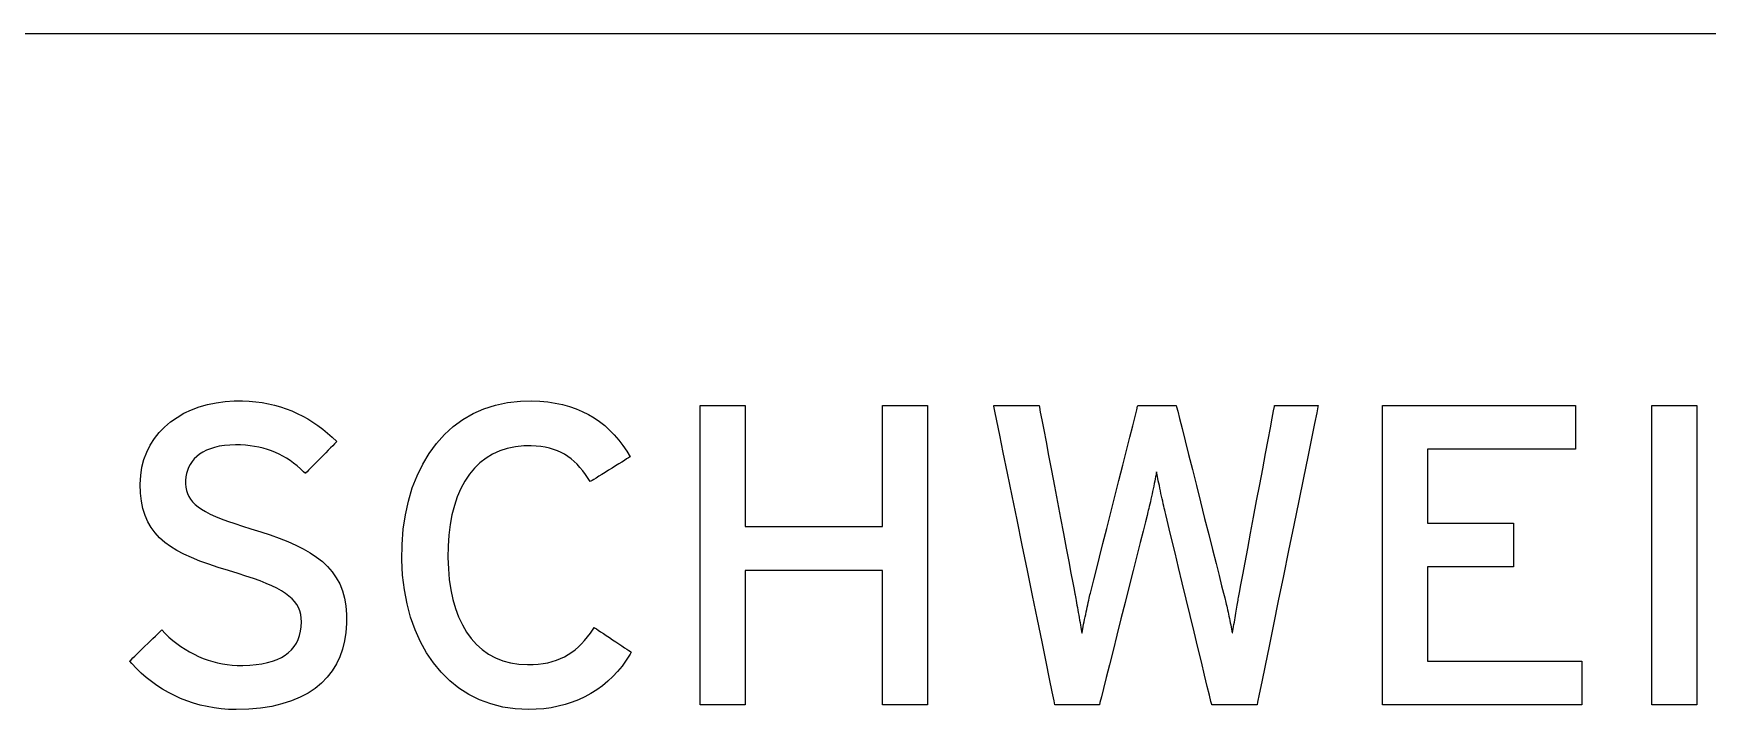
# Model space of a CAD drawing. Extents: x 8.5 to 27.5, y 11 to 13.
# Drawn here: x 13.6249 to 14.0806, y 12.8383 to 13.0222 of the extents above; entities that cross this region are included whole.
import ezdxf

# ---------------------------------------------------------------- set-up
doc = ezdxf.new("R2010")
doc.units = 0
doc.header["$MEASUREMENT"] = 0
doc.layers.get('0').update_dxf_attribs({"linetype": 'CONTINUOUS'})

msp = doc.modelspace()

# ---------------------------------------------------------------- linework, layer by layer
for points in [[(13.53515, 13.02224), (13.62516, 13.02224), (13.71572, 13.02224), (13.80682, 13.02224), (13.89845, 13.02224), (13.99058, 13.02224), (14.08322, 13.02224), (14.17634, 13.02224), (14.26994, 13.02224), (14.364, 13.02224), (14.45851, 13.02224), (14.55346, 13.02224), (14.64883, 13.02224), (14.74462, 13.02224), (14.8408, 13.02224), (14.93738, 13.02224), (15.03432, 13.02224), (15.13163, 13.02224), (15.22929, 13.02224), (15.32729, 13.02224), (15.42562, 13.02224), (15.52425, 13.02224), (15.62319, 13.02224), (15.72241, 13.02224)], [(13.85606, 12.83953), (13.85606, 12.87607), (13.8186, 12.87607), (13.8186, 12.83953), (13.80639, 12.83953), (13.80639, 12.92096), (13.8186, 12.92096), (13.8186, 12.88806), (13.85606, 12.88806), (13.85606, 12.92096), (13.8683, 12.92096), (13.8683, 12.83953), (13.85606, 12.83953)], [(13.99218, 12.83953), (13.99218, 12.92096), (14.04467, 12.92096), (14.04467, 12.90911), (14.00442, 12.90911), (14.00442, 12.88898), (14.0278, 12.88898), (14.0278, 12.8771), (14.00442, 12.8771), (14.00442, 12.85141), (14.04641, 12.85141), (14.04641, 12.83953), (13.99218, 12.83953)], [(14.06549, 12.83953), (14.06549, 12.92096), (14.07771, 12.92096), (14.07771, 12.83953), (14.06549, 12.83953)]]:
    msp.add_lwpolyline(points)
for points in [[(13.68004, 12.83825), (13.67802, 12.8383), (13.67603, 12.83845), (13.67408, 12.83869), (13.67217, 12.83903), (13.6703, 12.83946), (13.66847, 12.83997), (13.66669, 12.84057), (13.66495, 12.84125), (13.66325, 12.84202), (13.66161, 12.84286), (13.66002, 12.84378), (13.65848, 12.84477), (13.657, 12.84583), (13.65558, 12.84696), (13.65421, 12.84815), (13.6529, 12.84941), (13.65166, 12.85073), (13.65109, 12.85143), (13.65125, 12.85158), (13.65155, 12.85188), (13.65197, 12.85229), (13.6525, 12.8528), (13.65311, 12.8534), (13.65378, 12.85405), (13.6545, 12.85475), (13.65524, 12.85547), (13.65599, 12.8562), (13.65672, 12.85691), (13.65742, 12.85759), (13.65807, 12.85822), (13.65864, 12.85877), (13.65912, 12.85924), (13.65948, 12.85959), (13.65972, 12.85982), (13.6598, 12.8599), (13.66076, 12.8589), (13.66177, 12.85795), (13.66282, 12.85705), (13.66391, 12.85619), (13.66504, 12.85539), (13.6662, 12.85463), (13.6674, 12.85393), (13.66862, 12.85329), (13.66986, 12.8527), (13.67113, 12.85217), (13.67241, 12.8517), (13.67371, 12.8513), (13.67502, 12.85095), (13.67634, 12.85068), (13.67766, 12.85046), (13.67899, 12.85032), (13.68031, 12.85025), (13.68193, 12.85025), (13.68377, 12.85033), (13.68549, 12.85048), (13.6871, 12.85072), (13.68859, 12.85103), (13.68997, 12.85141), (13.69124, 12.85188), (13.69239, 12.85242), (13.69343, 12.85304), (13.69436, 12.85374), (13.69518, 12.85451), (13.69588, 12.85536), (13.69648, 12.85629), (13.69697, 12.8573), (13.69735, 12.85838), (13.69762, 12.85954), (13.69778, 12.86078), (13.69783, 12.8621), (13.69778, 12.86314), (13.69764, 12.86414), (13.69739, 12.86508), (13.69703, 12.86597), (13.69657, 12.86681), (13.69598, 12.86762), (13.69528, 12.8684), (13.69445, 12.86914), (13.69349, 12.86986), (13.69239, 12.87056), (13.69116, 12.87124), (13.68978, 12.87192), (13.68826, 12.87258), (13.68658, 12.87324), (13.68475, 12.87391), (13.68275, 12.87458), (13.68058, 12.87526), (13.67799, 12.87604), (13.67521, 12.87691), (13.67261, 12.87778), (13.67019, 12.87867), (13.66793, 12.87958), (13.66585, 12.88053), (13.66394, 12.88154), (13.66219, 12.88261), (13.66062, 12.88375), (13.65922, 12.88499), (13.65798, 12.88632), (13.65691, 12.88777), (13.65601, 12.88935), (13.65527, 12.89106), (13.6547, 12.89293), (13.65429, 12.89496), (13.65405, 12.89716), (13.65397, 12.89956), (13.65408, 12.90192), (13.65442, 12.90417), (13.65497, 12.9063), (13.65572, 12.90832), (13.65667, 12.91022), (13.6578, 12.91199), (13.65911, 12.91363), (13.66057, 12.91514), (13.6622, 12.91652), (13.66397, 12.91776), (13.66587, 12.91886), (13.6679, 12.91981), (13.67004, 12.92061), (13.67229, 12.92125), (13.67463, 12.92174), (13.67706, 12.92208), (13.67957, 12.92224), (13.68179, 12.92225), (13.68363, 12.92217), (13.68542, 12.92202), (13.68717, 12.92178), (13.68886, 12.92148), (13.69052, 12.92109), (13.69213, 12.92064), (13.6937, 12.92011), (13.69523, 12.91951), (13.69672, 12.91885), (13.69818, 12.91811), (13.6996, 12.91732), (13.70099, 12.91645), (13.70235, 12.91552), (13.70367, 12.91453), (13.70498, 12.91348), (13.70625, 12.91237), (13.7075, 12.9112), (13.70742, 12.91111), (13.70719, 12.91088), (13.70683, 12.91052), (13.70636, 12.91004), (13.70579, 12.90947), (13.70516, 12.90883), (13.70447, 12.90813), (13.70375, 12.9074), (13.70301, 12.90666), (13.70228, 12.90592), (13.70157, 12.9052), (13.70091, 12.90453), (13.7003, 12.90392), (13.69978, 12.90339), (13.69937, 12.90297), (13.69907, 12.90267), (13.69891, 12.90251), (13.69845, 12.90293), (13.69755, 12.90377), (13.69664, 12.90456), (13.69572, 12.9053), (13.69477, 12.90598), (13.6938, 12.90662), (13.69281, 12.90721), (13.69179, 12.90774), (13.69075, 12.90822), (13.68968, 12.90865), (13.68858, 12.90903), (13.68745, 12.90936), (13.68628, 12.90964), (13.68509, 12.90987), (13.68385, 12.91005), (13.68258, 12.91017), (13.68127, 12.91025), (13.67991, 12.91027), (13.67833, 12.91023), (13.67686, 12.9101), (13.67548, 12.90988), (13.67422, 12.90959), (13.67305, 12.90923), (13.67198, 12.90879), (13.67101, 12.90829), (13.67013, 12.90773), (13.66935, 12.90711), (13.66866, 12.90644), (13.66807, 12.90572), (13.66756, 12.90495), (13.66714, 12.90415), (13.66681, 12.90331), (13.66656, 12.90244), (13.6664, 12.90154), (13.66632, 12.90062), (13.66632, 12.89967), (13.6664, 12.89875), (13.66656, 12.89788), (13.66681, 12.89705), (13.66716, 12.89626), (13.66762, 12.89551), (13.66819, 12.89479), (13.66888, 12.89409), (13.6697, 12.89341), (13.67066, 12.89275), (13.67176, 12.8921), (13.67301, 12.89146), (13.67442, 12.89082), (13.676, 12.89017), (13.67774, 12.88952), (13.67967, 12.88885), (13.68179, 12.88817), (13.6841, 12.88746), (13.6868, 12.88662), (13.68937, 12.88576), (13.69181, 12.88488), (13.69412, 12.88397), (13.6963, 12.88301), (13.69833, 12.88199), (13.70022, 12.8809), (13.70196, 12.87974), (13.70354, 12.8785), (13.70497, 12.87715), (13.70623, 12.8757), (13.70733, 12.87413), (13.70826, 12.87243), (13.709, 12.87059), (13.70957, 12.8686), (13.70996, 12.86645), (13.71015, 12.86414), (13.71015, 12.86167), (13.70997, 12.85925), (13.7096, 12.85693), (13.70904, 12.85472), (13.70829, 12.85262), (13.70735, 12.85064), (13.70621, 12.84878), (13.70487, 12.84706), (13.70333, 12.84546), (13.70159, 12.84401), (13.69964, 12.84271), (13.69749, 12.84157), (13.69512, 12.84058), (13.69254, 12.83976), (13.68974, 12.83911), (13.68673, 12.83864), (13.68349, 12.83835)], [(13.75963, 12.83825), (13.75605, 12.83842), (13.75263, 12.83893), (13.74938, 12.83976), (13.74631, 12.84091), (13.74342, 12.84235), (13.74071, 12.84409), (13.7382, 12.8461), (13.73589, 12.84838), (13.73378, 12.85092), (13.73189, 12.85369), (13.73022, 12.8567), (13.72878, 12.85993), (13.72757, 12.86337), (13.7266, 12.867), (13.72587, 12.87082), (13.7254, 12.87481), (13.72519, 12.87897), (13.72524, 12.8832), (13.72556, 12.8873), (13.72613, 12.89123), (13.72695, 12.89498), (13.72802, 12.89854), (13.72933, 12.90189), (13.73086, 12.90504), (13.73262, 12.90796), (13.7346, 12.91064), (13.73679, 12.91307), (13.73918, 12.91525), (13.74177, 12.91715), (13.74455, 12.91877), (13.74752, 12.9201), (13.75066, 12.92112), (13.75398, 12.92183), (13.75746, 12.9222), (13.76054, 12.92225), (13.76276, 12.92216), (13.76489, 12.92196), (13.76694, 12.92165), (13.76891, 12.92124), (13.77079, 12.92072), (13.77259, 12.9201), (13.77431, 12.91938), (13.77595, 12.91856), (13.77751, 12.91765), (13.779, 12.91663), (13.78041, 12.91551), (13.78175, 12.9143), (13.78301, 12.913), (13.78421, 12.9116), (13.78534, 12.91011), (13.7864, 12.90852), (13.78729, 12.90702), (13.78717, 12.90694), (13.78686, 12.90674), (13.78638, 12.90645), (13.78576, 12.90606), (13.78503, 12.9056), (13.78421, 12.90509), (13.78332, 12.90454), (13.7824, 12.90396), (13.78146, 12.90338), (13.78053, 12.9028), (13.77965, 12.90224), (13.77882, 12.90173), (13.77808, 12.90126), (13.77745, 12.90087), (13.77695, 12.90056), (13.77662, 12.90036), (13.77648, 12.90027), (13.77589, 12.90116), (13.77516, 12.90222), (13.77442, 12.90321), (13.77366, 12.90413), (13.77288, 12.90498), (13.77208, 12.90576), (13.77125, 12.90648), (13.77038, 12.90713), (13.76948, 12.90771), (13.76853, 12.90823), (13.76754, 12.90868), (13.76649, 12.90906), (13.76539, 12.90938), (13.76423, 12.90964), (13.76301, 12.90983), (13.76171, 12.90996), (13.76034, 12.91002), (13.75841, 12.91), (13.75608, 12.90977), (13.75388, 12.90932), (13.75182, 12.90866), (13.74989, 12.90778), (13.74809, 12.90669), (13.74644, 12.90541), (13.74492, 12.90393), (13.74355, 12.90226), (13.74232, 12.90041), (13.74123, 12.89837), (13.74028, 12.89617), (13.73949, 12.8938), (13.73883, 12.89126), (13.73833, 12.88857), (13.73798, 12.88573), (13.73778, 12.88274), (13.73774, 12.87961), (13.73784, 12.87654), (13.7381, 12.87362), (13.73852, 12.87083), (13.73908, 12.86821), (13.73979, 12.86574), (13.74064, 12.86343), (13.74165, 12.86129), (13.74279, 12.85933), (13.74408, 12.85755), (13.74551, 12.85595), (13.74708, 12.85455), (13.74879, 12.85334), (13.75064, 12.85234), (13.75263, 12.85154), (13.75474, 12.85096), (13.757, 12.8506), (13.75938, 12.85046), (13.76092, 12.85049), (13.76231, 12.85058), (13.76363, 12.85075), (13.7649, 12.85099), (13.76611, 12.85129), (13.76726, 12.85166), (13.76837, 12.8521), (13.76943, 12.85261), (13.77044, 12.85319), (13.77142, 12.85383), (13.77235, 12.85453), (13.77324, 12.8553), (13.7741, 12.85614), (13.77493, 12.85704), (13.77572, 12.858), (13.77649, 12.85903), (13.77724, 12.86012), (13.77756, 12.86055), (13.77777, 12.86042), (13.77815, 12.86017), (13.77866, 12.85982), (13.7793, 12.8594), (13.78003, 12.85892), (13.78083, 12.85839), (13.78168, 12.85782), (13.78255, 12.85724), (13.78343, 12.85666), (13.78428, 12.8561), (13.78509, 12.85556), (13.78582, 12.85507), (13.78647, 12.85464), (13.787, 12.85429), (13.78739, 12.85403), (13.78761, 12.85388), (13.78735, 12.85333), (13.78628, 12.85167), (13.78513, 12.85009), (13.7839, 12.84861), (13.78259, 12.84722), (13.78121, 12.84593), (13.77976, 12.84473), (13.77824, 12.84363), (13.77666, 12.84262), (13.775, 12.84172), (13.77328, 12.84092), (13.7715, 12.84022), (13.76966, 12.83962), (13.76777, 12.83913), (13.76581, 12.83875), (13.7638, 12.83847), (13.76174, 12.83831)], [(13.95799, 12.83953), (13.95788, 12.83953), (13.95755, 12.83953), (13.95704, 12.83953), (13.95637, 12.83953), (13.95558, 12.83953), (13.95468, 12.83953), (13.9537, 12.83953), (13.95268, 12.83953), (13.95163, 12.83953), (13.95059, 12.83953), (13.94958, 12.83953), (13.94863, 12.83953), (13.94777, 12.83953), (13.94701, 12.83953), (13.9464, 12.83953), (13.94596, 12.83953), (13.94571, 12.83953), (13.94564, 12.83959), (13.94544, 12.84043), (13.94504, 12.84212), (13.94445, 12.84455), (13.94371, 12.84761), (13.94285, 12.85119), (13.94189, 12.85516), (13.94086, 12.85941), (13.9398, 12.86383), (13.93872, 12.8683), (13.93765, 12.8727), (13.93663, 12.87693), (13.93568, 12.88086), (13.93483, 12.88439), (13.93411, 12.88739), (13.93354, 12.88975), (13.93315, 12.89135), (13.93297, 12.89209), (13.93288, 12.89249), (13.93275, 12.89304), (13.93261, 12.89363), (13.93246, 12.89427), (13.93231, 12.89494), (13.93215, 12.89563), (13.932, 12.89635), (13.93184, 12.89707), (13.93169, 12.89779), (13.93153, 12.8985), (13.93139, 12.8992), (13.93125, 12.89987), (13.93111, 12.90052), (13.93099, 12.90112), (13.93088, 12.90168), (13.93079, 12.90218), (13.9307, 12.90262), (13.93064, 12.90291), (13.93057, 12.90253), (13.93049, 12.90208), (13.93039, 12.90156), (13.93027, 12.901), (13.93015, 12.90038), (13.93002, 12.89973), (13.92987, 12.89905), (13.92973, 12.89835), (13.92957, 12.89763), (13.92942, 12.89691), (13.92926, 12.89619), (13.92911, 12.89549), (13.92895, 12.8948), (13.9288, 12.89413), (13.92866, 12.89351), (13.92852, 12.89292), (13.92839, 12.89238), (13.9283, 12.89201), (13.92806, 12.89108), (13.92762, 12.88931), (13.92699, 12.88681), (13.9262, 12.88369), (13.92529, 12.88006), (13.92428, 12.87606), (13.9232, 12.87179), (13.92208, 12.86736), (13.92095, 12.86289), (13.91985, 12.85849), (13.91879, 12.85429), (13.9178, 12.8504), (13.91693, 12.84692), (13.91619, 12.84398), (13.91561, 12.8417), (13.91523, 12.84018), (13.91506, 12.83954), (13.91498, 12.83953), (13.91469, 12.83953), (13.91422, 12.83953), (13.91359, 12.83953), (13.91283, 12.83953), (13.91196, 12.83953), (13.91101, 12.83953), (13.91001, 12.83953), (13.90899, 12.83953), (13.90796, 12.83953), (13.90696, 12.83953), (13.90602, 12.83953), (13.90516, 12.83953), (13.9044, 12.83953), (13.90378, 12.83953), (13.90331, 12.83953), (13.90303, 12.83953), (13.90296, 12.83956), (13.90274, 12.84063), (13.90224, 12.84305), (13.90151, 12.84664), (13.90057, 12.85124), (13.89946, 12.85666), (13.89822, 12.86272), (13.89688, 12.86925), (13.89549, 12.87606), (13.89408, 12.88298), (13.89268, 12.88983), (13.89133, 12.89643), (13.89006, 12.9026), (13.88892, 12.90817), (13.88795, 12.91295), (13.88716, 12.91678), (13.88661, 12.91946), (13.88634, 12.92082), (13.88635, 12.92096), (13.88659, 12.92096), (13.88702, 12.92096), (13.88763, 12.92096), (13.88837, 12.92096), (13.88924, 12.92096), (13.89018, 12.92096), (13.89119, 12.92096), (13.89224, 12.92096), (13.89329, 12.92096), (13.89431, 12.92096), (13.8953, 12.92096), (13.8962, 12.92096), (13.89701, 12.92096), (13.89768, 12.92096), (13.8982, 12.92096), (13.89854, 12.92096), (13.89866, 12.92096), (13.89875, 12.92053), (13.89899, 12.91922), (13.89939, 12.91713), (13.89991, 12.91439), (13.90054, 12.91109), (13.90125, 12.90736), (13.90202, 12.90331), (13.90283, 12.89904), (13.90366, 12.89468), (13.90448, 12.89034), (13.90528, 12.88612), (13.90604, 12.88214), (13.90673, 12.87851), (13.90733, 12.87535), (13.90782, 12.87277), (13.90818, 12.87087), (13.90839, 12.86978), (13.90845, 12.86942), (13.90854, 12.86896), (13.90863, 12.86844), (13.90874, 12.86788), (13.90885, 12.86729), (13.90896, 12.86666), (13.90909, 12.866), (13.90921, 12.86532), (13.90933, 12.86464), (13.90946, 12.86394), (13.90958, 12.86325), (13.9097, 12.86257), (13.90982, 12.8619), (13.90993, 12.86125), (13.91003, 12.86062), (13.91012, 12.86004), (13.91021, 12.85949), (13.91028, 12.85899), (13.91036, 12.85917), (13.91045, 12.85968), (13.91055, 12.86024), (13.91067, 12.86083), (13.91079, 12.86146), (13.91092, 12.86211), (13.91105, 12.86277), (13.91119, 12.86345), (13.91134, 12.86413), (13.91148, 12.86481), (13.91162, 12.86549), (13.91177, 12.86614), (13.9119, 12.86678), (13.91204, 12.86739), (13.91217, 12.86797), (13.91229, 12.86851), (13.9124, 12.869), (13.9125, 12.86942), (13.91263, 12.86995), (13.91299, 12.87135), (13.91354, 12.87352), (13.91425, 12.87634), (13.9151, 12.87969), (13.91605, 12.88347), (13.91709, 12.88756), (13.91817, 12.89185), (13.91928, 12.89623), (13.92038, 12.90058), (13.92144, 12.90479), (13.92244, 12.90875), (13.92335, 12.91234), (13.92414, 12.91545), (13.92478, 12.91798), (13.92524, 12.9198), (13.92549, 12.9208), (13.92555, 12.92096), (13.92573, 12.92096), (13.92607, 12.92096), (13.92656, 12.92096), (13.92718, 12.92096), (13.92789, 12.92096), (13.92869, 12.92096), (13.92954, 12.92096), (13.93042, 12.92096), (13.93131, 12.92096), (13.93218, 12.92096), (13.93302, 12.92096), (13.9338, 12.92096), (13.9345, 12.92096), (13.93509, 12.92096), (13.93555, 12.92096), (13.93586, 12.92096), (13.936, 12.92096), (13.93608, 12.92065), (13.93639, 12.91944), (13.93689, 12.91742), (13.93758, 12.91471), (13.93841, 12.91141), (13.93936, 12.90765), (13.94039, 12.90354), (13.94148, 12.8992), (13.94261, 12.89474), (13.94373, 12.89028), (13.94483, 12.88592), (13.94586, 12.8818), (13.94682, 12.87802), (13.94765, 12.8747), (13.94835, 12.87195), (13.94886, 12.86989), (13.94918, 12.86863), (13.94928, 12.86822), (13.94939, 12.86782), (13.9495, 12.86738), (13.94961, 12.86691), (13.94973, 12.86641), (13.94985, 12.86589), (13.94997, 12.86534), (13.9501, 12.86478), (13.95022, 12.86421), (13.95035, 12.86363), (13.95047, 12.86304), (13.95059, 12.86245), (13.95071, 12.86186), (13.95082, 12.86128), (13.95093, 12.8607), (13.95103, 12.86014), (13.95112, 12.8596), (13.95121, 12.85908), (13.9513, 12.85912), (13.9514, 12.85966), (13.9515, 12.86023), (13.9516, 12.86081), (13.95171, 12.86141), (13.95181, 12.86201), (13.95191, 12.86262), (13.95201, 12.86323), (13.95212, 12.86384), (13.95221, 12.86443), (13.95231, 12.86502), (13.9524, 12.86558), (13.95249, 12.86613), (13.95258, 12.86664), (13.95266, 12.86713), (13.95274, 12.86758), (13.95281, 12.86799), (13.95287, 12.86835), (13.95295, 12.86878), (13.95319, 12.87008), (13.95359, 12.87218), (13.95411, 12.87495), (13.95474, 12.87829), (13.95545, 12.88209), (13.95623, 12.88622), (13.95704, 12.89057), (13.95788, 12.89503), (13.95872, 12.89948), (13.95953, 12.9038), (13.96029, 12.90789), (13.961, 12.91162), (13.96161, 12.91488), (13.96211, 12.91755), (13.96248, 12.91953), (13.9627, 12.92069), (13.96276, 12.92096), (13.96292, 12.92096), (13.96329, 12.92096), (13.96382, 12.92096), (13.9645, 12.92096), (13.96529, 12.92096), (13.96618, 12.92096), (13.96714, 12.92096), (13.96813, 12.92096), (13.96914, 12.92096), (13.97014, 12.92096), (13.9711, 12.92096), (13.972, 12.92096), (13.97281, 12.92096), (13.9735, 12.92096), (13.97405, 12.92096), (13.97443, 12.92096), (13.97462, 12.92096), (13.97457, 12.92066), (13.97423, 12.919), (13.97363, 12.91606), (13.9728, 12.91202), (13.97179, 12.90706), (13.97062, 12.90134), (13.96934, 12.89507), (13.96798, 12.8884), (13.96657, 12.88152), (13.96516, 12.87461), (13.96378, 12.86784), (13.96246, 12.8614), (13.96125, 12.85546), (13.96017, 12.8502), (13.95927, 12.8458), (13.95858, 12.84243), (13.95814, 12.84028)]]:
    msp.add_lwpolyline(points, close=True)

doc.saveas('drawing.dxf')
